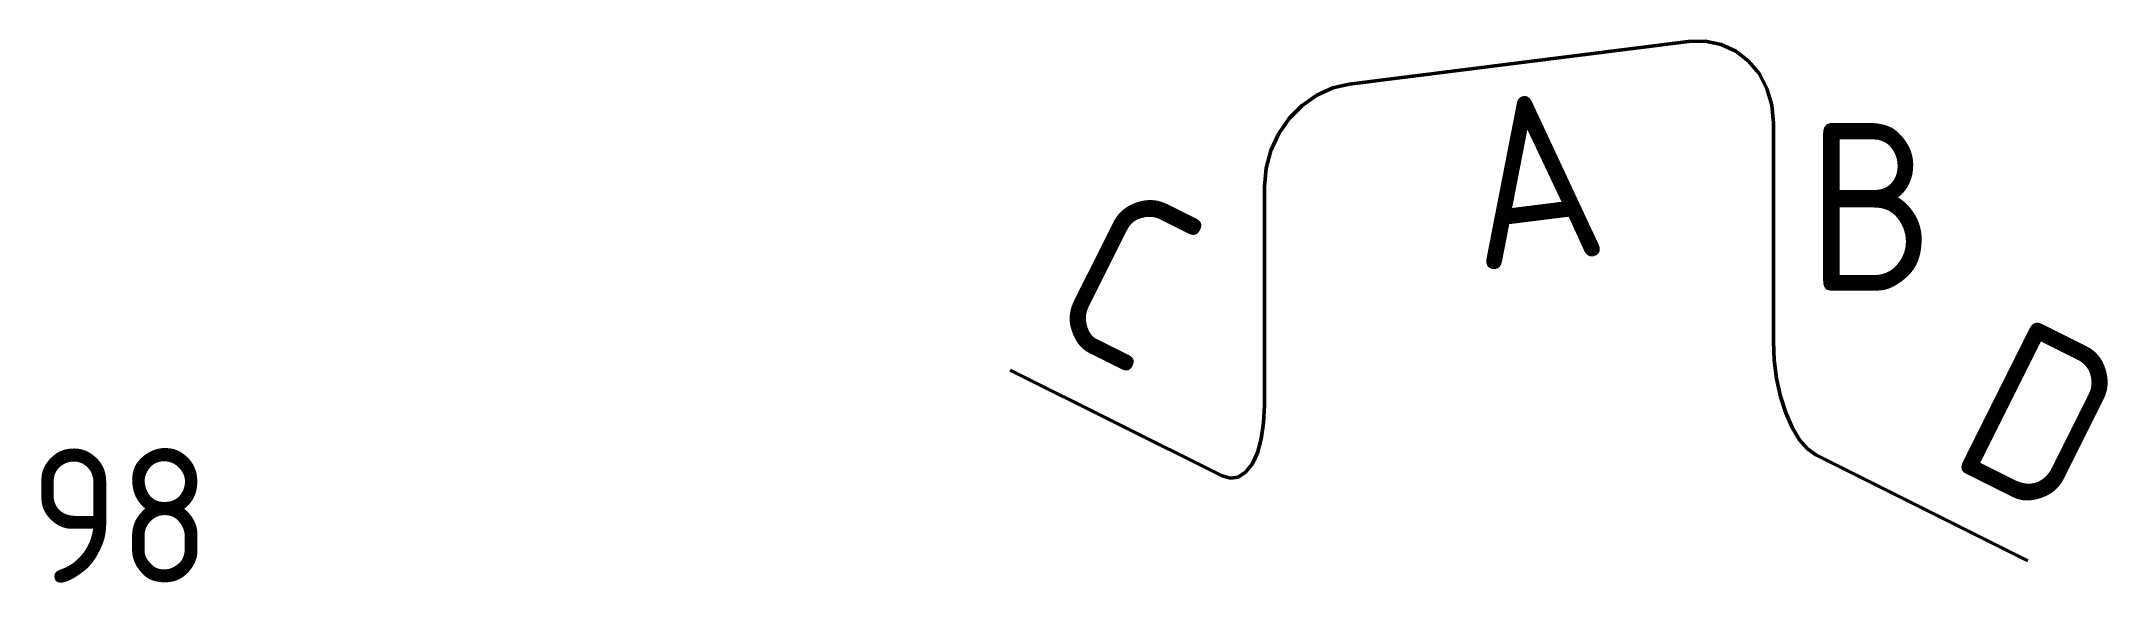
# Model space of a CAD drawing. Extents: x 234219 to 234527, y -57390 to -57310.
import ezdxf
from ezdxf.enums import TextEntityAlignment as Align

# ---------------------------------------------------------------- set-up
doc = ezdxf.new("R2010")
doc.units = 0
doc.layers.add('posedit.mtr.bar', color=7, linetype='Continuous', lineweight=50)
doc.layers.add('posedit.mtr.hidden', color=144, linetype='Continuous', plot=False)
doc.layers.add('posedit.mtr.text', color=3, linetype='Continuous')
doc.styles.add('posedit.ISOCPEUR', font='isocpeur.ttf', dxfattribs={"width": 0.9})

msp = doc.modelspace()

# ---------------------------------------------------------------- linework, layer by layer
at = {"layer": 'posedit.mtr.bar'}
for p, q in [((234413.97, -57315.98), (234464.5, -57309.66)), ((234464.5, -57309.66), (234466.97, -57309.61)), ((234466.97, -57309.61), (234469.34, -57310.1)), ((234469.34, -57310.1), (234471.52, -57311.09)), ((234471.52, -57311.09), (234473.43, -57312.55)), ((234473.43, -57312.55), (234475.01, -57314.42)), ((234475.01, -57314.42), (234476.17, -57316.64)), ((234406.95, -57319.16), (234409.13, -57317.62)), ((234409.13, -57317.62), (234411.5, -57316.55)), ((234411.5, -57316.55), (234413.97, -57315.98)), ((234476.17, -57316.64), (234476.89, -57319.12)), ((234403.46, -57323.37), (234405.03, -57321.1)), ((234405.03, -57321.1), (234406.95, -57319.16)), ((234476.89, -57319.12), (234477.13, -57321.76)), ((234402.29, -57325.88), (234403.46, -57323.37)), ((234477.13, -57321.76), (234477.13, -57354.4)), ((234401.57, -57328.53), (234402.29, -57325.88)), ((234401.33, -57331.23), (234401.57, -57328.53)), ((234401.33, -57363.88), (234401.33, -57331.23)), ((234477.13, -57354.4), (234477.26, -57357.13)), ((234477.26, -57357.13), (234477.62, -57359.88)), ((234363.43, -57358.61), (234395.02, -57374.4)), ((234477.62, -57359.88), (234478.2, -57362.53)), ((234401.21, -57366.49), (234401.33, -57363.88)), ((234478.2, -57362.53), (234478.98, -57365)), ((234400.85, -57368.87), (234401.21, -57366.49)), ((234478.98, -57365), (234479.94, -57367.18)), ((234479.94, -57367.18), (234481.03, -57368.99)), ((234400.27, -57370.95), (234400.85, -57368.87)), ((234481.03, -57368.99), (234482.22, -57370.36)), ((234482.22, -57370.36), (234483.45, -57371.24)), ((234398.52, -57373.85), (234399.48, -57372.63)), ((234399.48, -57372.63), (234400.27, -57370.95)), ((234483.45, -57371.24), (234515.04, -57387.03)), ((234395.02, -57374.4), (234396.25, -57374.75)), ((234396.25, -57374.75), (234397.43, -57374.57)), ((234397.43, -57374.57), (234398.52, -57373.85))]:
    msp.add_line(p, q, dxfattribs=at)

# ---------------------------------------------------------------- texts
at = {"layer": 'posedit.mtr.hidden', "style": 'posedit.ISOCPEUR', "width": 0.9}
msp.add_text('98', height=20, dxfattribs=at).set_placement((234217.48, -57390.3))
at = {"layer": 'posedit.mtr.text', "style": 'posedit.ISOCPEUR', "width": 0.9}
msp.add_attdef('A', text='', height=25, rotation=7.125, dxfattribs=at).set_placement((234439.85, -57317.78), align=Align.TOP_CENTER)
msp.add_attdef('B', text='', height=25, dxfattribs=at).set_placement((234482.13, -57321.76), align=Align.TOP_LEFT)
msp.add_attdef('C', text='', height=25, rotation=333.4349, dxfattribs=at).set_placement((234379.22, -57366.5), align=Align.BOTTOM_RIGHT)
msp.add_attdef('D', text='', height=25, rotation=333.4349, dxfattribs=at).set_placement((234499.24, -57379.14), align=Align.BOTTOM_LEFT)

doc.saveas('drawing.dxf')
